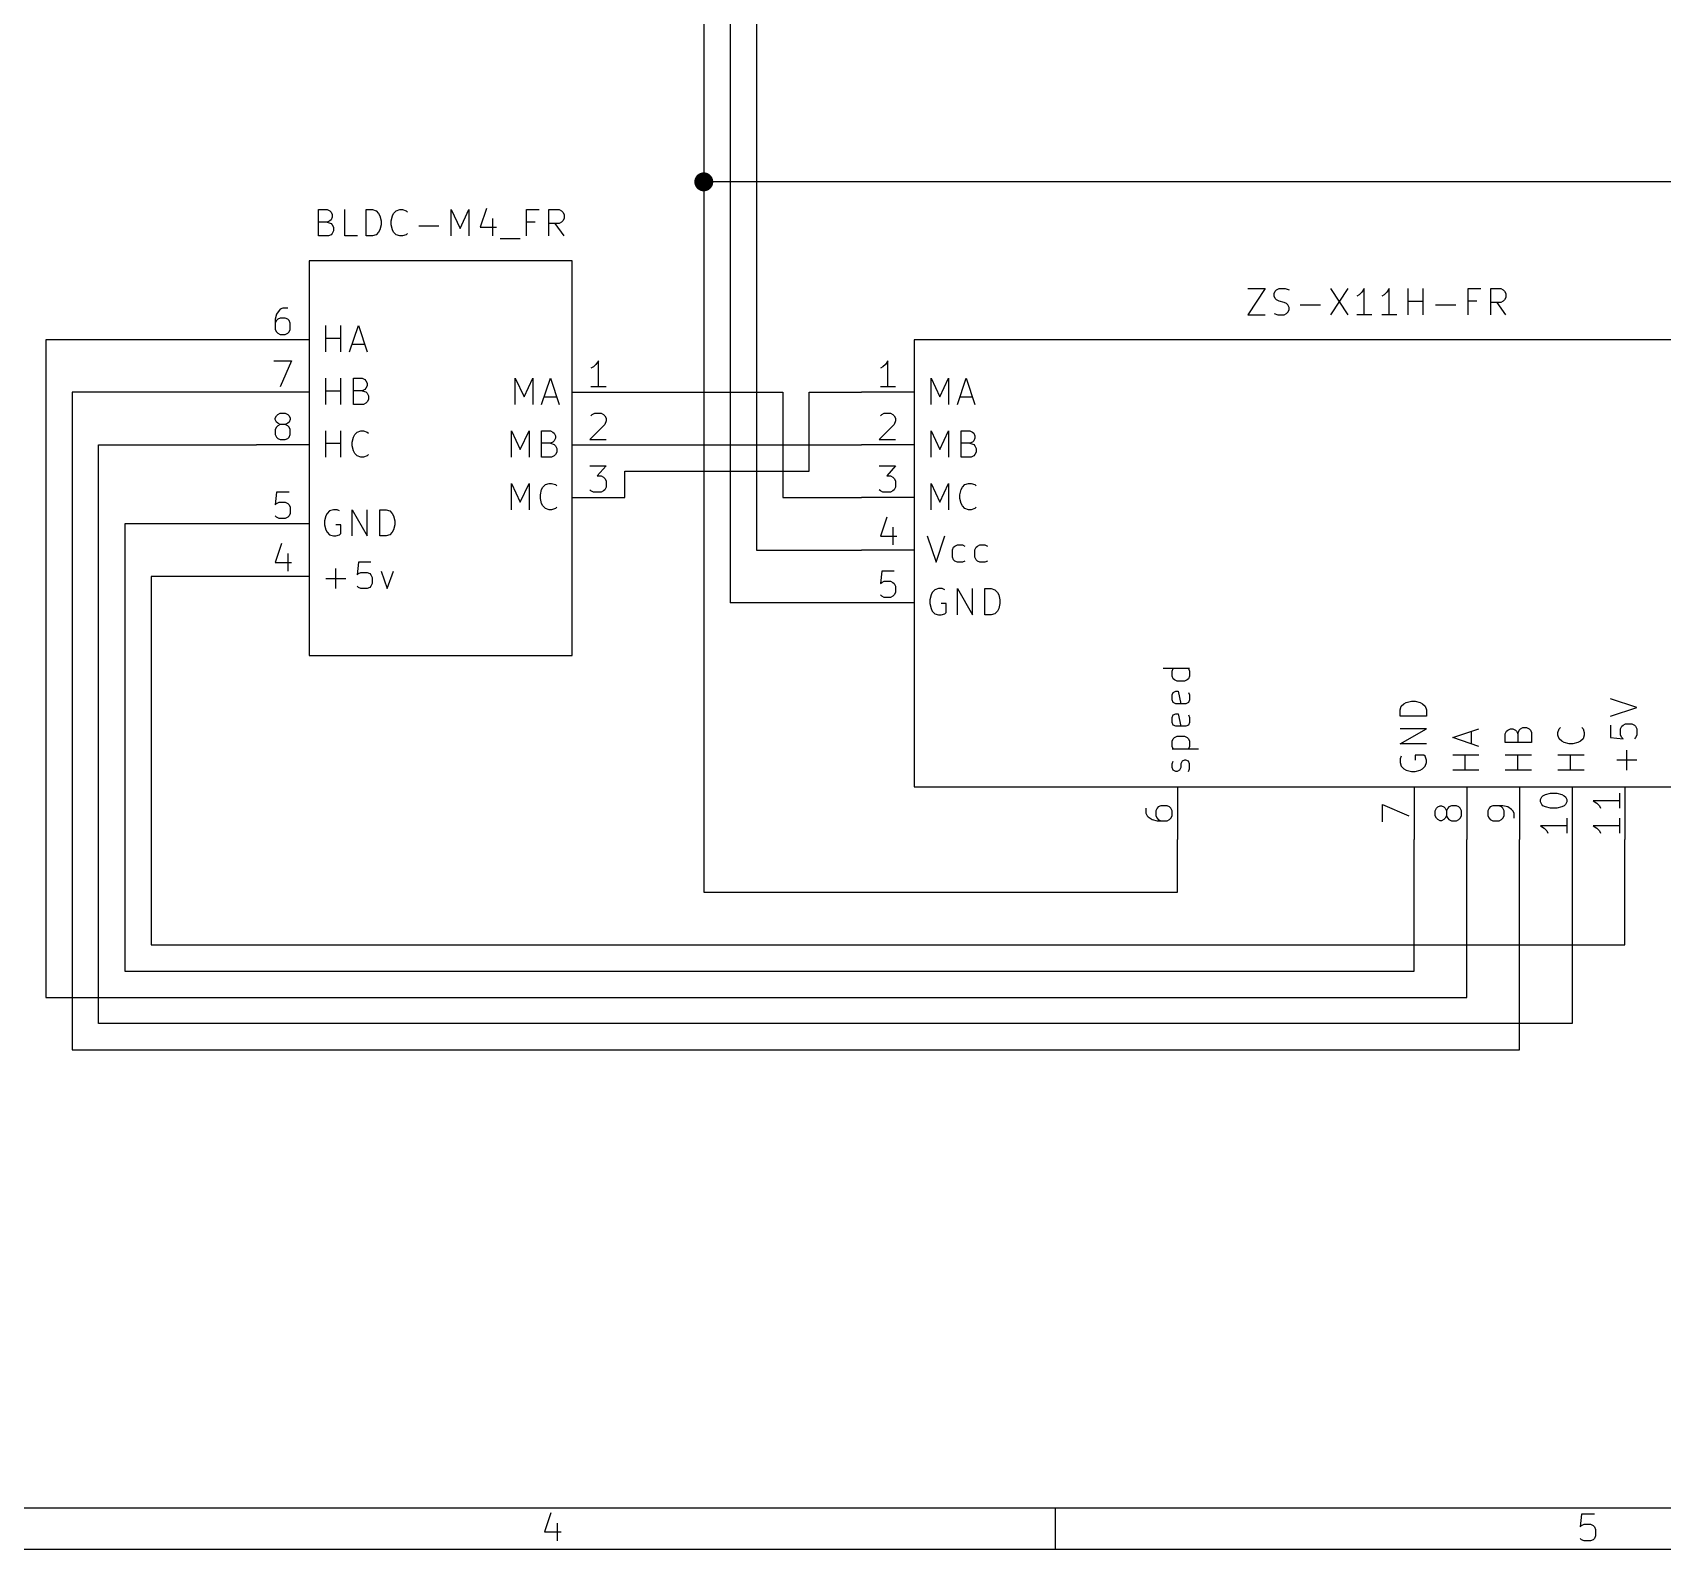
# Model space of a CAD drawing. Extents: x 0.4 to 16.1, y -11.3 to -0.4.
# Drawn here: x 6.325 to 9.422, y -11.299 to -8.416 of the extents above; entities that cross this region are included whole.
import ezdxf

# ---------------------------------------------------------------- set-up
doc = ezdxf.new("R2010")
doc.units = 0
doc.header["$MEASUREMENT"] = 0
for name, color, linetype in [('BLACK', 7, 'CONTINUOUS'), ('CYAN2', 4, 'CONTINUOUS'), ('CYAN3', 131, 'CONTINUOUS'), ('GRAY2', 8, 'CONTINUOUS'), ('GRAY3', 9, 'CONTINUOUS'), ('LORANGE', 41, 'CONTINUOUS'), ('LYELLOW', 51, 'CONTINUOUS'), ('MAGENTA3', 221, 'CONTINUOUS'), ('ORANGE2', 42, 'CONTINUOUS'), ('ORANGE4', 40, 'CONTINUOUS'), ('RED2', 1, 'CONTINUOUS'), ('RED3', 11, 'CONTINUOUS'), ('WHITE', 7, 'CONTINUOUS')]:
    doc.layers.add(name, color=color, linetype=linetype)

msp = doc.modelspace()

# ---------------------------------------------------------------- linework, layer by layer
at = {"layer": 'BLACK', "linetype": 'CONTINUOUS'}
for p, q in [((7.65, -7.55), (7.65, -9.5)), ((6.75, -9.35), (6.5, -9.35)), ((6.5, -9.35), (6.5, -10.2)), ((7.9, -9.5), (7.65, -9.5)), ((8.95, -10.2), (8.95, -9.95)), ((6.5, -10.2), (8.95, -10.2))]:
    msp.add_line(p, q, dxfattribs=at)
at = {"layer": 'CYAN2', "linetype": 'CONTINUOUS'}
for p, q in [((6.8679, -8.8028), (6.8679, -8.7528)), ((6.8679, -8.7528), (6.8845, -8.7528)), ((6.8845, -8.7528), (6.8893, -8.7552)), ((6.8893, -8.7552), (6.8917, -8.7576)), ((6.8917, -8.7576), (6.894, -8.7623)), ((6.894, -8.7623), (6.894, -8.7671)), ((6.9179, -8.8028), (6.9179, -8.7528)), ((6.9583, -8.8028), (6.9583, -8.7528)), ((6.9583, -8.7528), (6.9702, -8.7528)), ((6.9702, -8.7528), (6.9774, -8.7552)), ((6.9774, -8.7552), (6.9821, -8.7599)), ((6.9821, -8.7599), (6.9845, -8.7647)), ((7.0083, -8.7647), (7.0107, -8.7599)), ((7.0107, -8.7599), (7.0155, -8.7552)), ((7.0155, -8.7552), (7.0226, -8.7528)), ((7.0226, -8.7528), (7.0274, -8.7528)), ((7.0274, -8.7528), (7.0345, -8.7552)), ((7.0345, -8.7552), (7.0369, -8.7576)), ((7.1202, -8.8028), (7.1202, -8.7528)), ((7.1202, -8.7528), (7.1369, -8.7885)), ((7.1369, -8.7885), (7.1536, -8.7528)), ((7.1536, -8.7528), (7.1536, -8.8028)), ((7.1869, -8.7504), (7.175, -8.7861)), ((7.2631, -8.8028), (7.2631, -8.7528)), ((7.2631, -8.7528), (7.2869, -8.7528)), ((7.3059, -8.8028), (7.3059, -8.7528)), ((7.3059, -8.7528), (7.325, -8.7528)), ((7.325, -8.7528), (7.3298, -8.7552)), ((7.3298, -8.7552), (7.3321, -8.7576)), ((7.3321, -8.7576), (7.3345, -8.7623)), ((7.3345, -8.7623), (7.3345, -8.7695)), ((6.8845, -8.7766), (6.8679, -8.7766)), ((6.8893, -8.7742), (6.8845, -8.7766)), ((6.8845, -8.7766), (6.8917, -8.779)), ((6.8917, -8.7719), (6.8893, -8.7742)), ((6.894, -8.7671), (6.8917, -8.7719)), ((6.8917, -8.779), (6.894, -8.7814)), ((6.894, -8.7814), (6.8964, -8.7861)), ((6.8964, -8.7933), (6.894, -8.798)), ((6.8964, -8.7861), (6.8964, -8.7933)), ((6.9845, -8.7909), (6.9821, -8.7957)), ((6.9845, -8.7647), (6.9869, -8.7742)), ((6.9869, -8.7814), (6.9845, -8.7909)), ((6.9869, -8.7742), (6.9869, -8.7814)), ((7.006, -8.7742), (7.0083, -8.7647)), ((7.006, -8.7814), (7.006, -8.7742)), ((7.0083, -8.7909), (7.006, -8.7814)), ((7.0107, -8.7957), (7.0083, -8.7909)), ((7.0583, -8.7838), (7.0964, -8.7838)), ((7.175, -8.7861), (7.2059, -8.7861)), ((7.1988, -8.7695), (7.1988, -8.8028)), ((7.2798, -8.7766), (7.2631, -8.7766)), ((7.325, -8.779), (7.3059, -8.779)), ((7.3345, -8.8028), (7.3179, -8.779)), ((7.3298, -8.7766), (7.325, -8.779)), ((7.3321, -8.7742), (7.3298, -8.7766)), ((7.3345, -8.7695), (7.3321, -8.7742)), ((6.8869, -8.8028), (6.8679, -8.8028)), ((6.8917, -8.8004), (6.8869, -8.8028)), ((6.894, -8.798), (6.8917, -8.8004)), ((6.9417, -8.8028), (6.9179, -8.8028)), ((6.9702, -8.8028), (6.9583, -8.8028)), ((6.9774, -8.8004), (6.9702, -8.8028)), ((6.9821, -8.7957), (6.9774, -8.8004)), ((7.0155, -8.8004), (7.0107, -8.7957)), ((7.0226, -8.8028), (7.0155, -8.8004)), ((7.0274, -8.8028), (7.0226, -8.8028)), ((7.0345, -8.8004), (7.0274, -8.8028)), ((7.0369, -8.798), (7.0345, -8.8004)), ((7.2131, -8.8076), (7.2512, -8.8076)), ((8.6336, -8.9028), (8.6669, -8.9028)), ((8.6669, -8.9028), (8.6336, -8.9528)), ((8.6836, -8.9123), (8.6859, -8.9076)), ((8.6836, -8.9171), (8.6836, -8.9123)), ((8.6859, -8.9219), (8.6836, -8.9171)), ((8.6859, -8.9076), (8.6883, -8.9052)), ((8.6883, -8.9052), (8.6931, -8.9028)), ((8.6931, -8.9028), (8.705, -8.9028)), ((8.705, -8.9028), (8.7121, -8.9052)), ((8.7907, -8.9028), (8.824, -8.9528)), ((8.824, -8.9028), (8.7907, -8.9528)), ((8.8455, -8.9147), (8.8407, -8.9171)), ((8.8502, -8.9099), (8.8455, -8.9147)), ((8.855, -8.9028), (8.8502, -8.9099)), ((8.855, -8.9528), (8.855, -8.9028)), ((8.8931, -8.9147), (8.8883, -8.9171)), ((8.8979, -8.9099), (8.8931, -8.9147)), ((8.9026, -8.9028), (8.8979, -8.9099)), ((8.9026, -8.9528), (8.9026, -8.9028)), ((8.9383, -8.9528), (8.9383, -8.9028)), ((8.9669, -8.9528), (8.9669, -8.9028)), ((9.0526, -8.9528), (9.0526, -8.9028)), ((9.0526, -8.9028), (9.0764, -8.9028)), ((9.0955, -8.9528), (9.0955, -8.9028)), ((9.0955, -8.9028), (9.1145, -8.9028)), ((9.1145, -8.9028), (9.1193, -8.9052)), ((9.1193, -8.9052), (9.1217, -8.9076)), ((9.1217, -8.9076), (9.124, -8.9123)), ((9.124, -8.9123), (9.124, -8.9195)), ((8.6836, -8.9504), (8.6907, -8.9528)), ((8.6883, -8.9242), (8.6859, -8.9219)), ((8.6931, -8.9266), (8.6883, -8.9242)), ((8.7026, -8.929), (8.6931, -8.9266)), ((8.7074, -8.9314), (8.7026, -8.929)), ((8.7026, -8.9528), (8.7074, -8.9504)), ((8.7098, -8.9338), (8.7074, -8.9314)), ((8.7074, -8.9504), (8.7098, -8.948)), ((8.7121, -8.9385), (8.7098, -8.9338)), ((8.7098, -8.948), (8.7121, -8.9433)), ((8.7121, -8.9433), (8.7121, -8.9385)), ((8.7336, -8.9338), (8.7717, -8.9338)), ((8.9383, -8.9266), (8.9669, -8.9266)), ((8.9907, -8.9338), (9.0288, -8.9338)), ((9.0693, -8.9266), (9.0526, -8.9266)), ((9.1145, -8.929), (9.0955, -8.929)), ((9.124, -8.9528), (9.1074, -8.929)), ((9.1193, -8.9266), (9.1145, -8.929)), ((9.1217, -8.9242), (9.1193, -8.9266)), ((9.124, -8.9195), (9.1217, -8.9242)), ((6.8819, -9.0231), (6.8819, -8.9731)), ((6.9105, -9.0231), (6.9105, -8.9731)), ((6.9271, -9.0231), (6.9438, -8.9731)), ((6.9438, -8.9731), (6.9605, -9.0231)), ((8.6336, -8.9528), (8.6669, -8.9528)), ((8.6907, -8.9528), (8.7026, -8.9528)), ((8.8693, -8.9528), (8.8407, -8.9528)), ((8.9169, -8.9528), (8.8883, -8.9528)), ((6.8819, -8.9969), (6.9105, -8.9969)), ((6.9319, -9.0088), (6.9557, -9.0088)), ((6.8819, -9.1231), (6.8819, -9.0731)), ((6.9105, -9.1231), (6.9105, -9.0731)), ((6.9343, -9.1231), (6.9343, -9.0731)), ((6.9343, -9.0731), (6.951, -9.0731)), ((6.951, -9.0731), (6.9557, -9.0755)), ((7.2419, -9.1231), (7.2419, -9.0731)), ((7.2419, -9.0731), (7.2586, -9.1088)), ((7.2586, -9.1088), (7.2752, -9.0731)), ((7.2752, -9.0731), (7.2752, -9.1231)), ((7.2919, -9.1231), (7.3086, -9.0731)), ((7.3086, -9.0731), (7.3252, -9.1231)), ((8.0319, -9.1231), (8.0319, -9.0731)), ((8.0319, -9.0731), (8.0486, -9.1088)), ((8.0486, -9.1088), (8.0652, -9.0731)), ((8.0652, -9.0731), (8.0652, -9.1231)), ((8.0819, -9.1231), (8.0986, -9.0731)), ((8.0986, -9.0731), (8.1152, -9.1231)), ((6.8819, -9.0969), (6.9105, -9.0969)), ((6.951, -9.0969), (6.9343, -9.0969)), ((6.9557, -9.0946), (6.951, -9.0969)), ((6.951, -9.0969), (6.9581, -9.0993)), ((6.9557, -9.0755), (6.9581, -9.0779)), ((6.9581, -9.0922), (6.9557, -9.0946)), ((6.9581, -9.0779), (6.9605, -9.0827)), ((6.9605, -9.0874), (6.9581, -9.0922)), ((6.9581, -9.0993), (6.9605, -9.1017)), ((6.9605, -9.0827), (6.9605, -9.0874)), ((6.9605, -9.1017), (6.9629, -9.1065)), ((6.9533, -9.1231), (6.9343, -9.1231)), ((6.9581, -9.1208), (6.9533, -9.1231)), ((6.9605, -9.1184), (6.9581, -9.1208)), ((6.9629, -9.1136), (6.9605, -9.1184)), ((6.9629, -9.1065), (6.9629, -9.1136)), ((7.2967, -9.1088), (7.3205, -9.1088)), ((8.0867, -9.1088), (8.1105, -9.1088)), ((6.8819, -9.2231), (6.8819, -9.1731)), ((6.8819, -9.1969), (6.9105, -9.1969)), ((6.9105, -9.2231), (6.9105, -9.1731)), ((6.9319, -9.1946), (6.9343, -9.185)), ((6.9319, -9.2017), (6.9319, -9.1946)), ((6.9343, -9.185), (6.9367, -9.1803)), ((6.9367, -9.1803), (6.9414, -9.1755)), ((6.9414, -9.1755), (6.9486, -9.1731)), ((6.9486, -9.1731), (6.9533, -9.1731)), ((6.9533, -9.1731), (6.9605, -9.1755)), ((6.9605, -9.1755), (6.9629, -9.1779)), ((7.2348, -9.2231), (7.2348, -9.1731)), ((7.2348, -9.1731), (7.2514, -9.2088)), ((7.2514, -9.2088), (7.2681, -9.1731)), ((7.2681, -9.1731), (7.2681, -9.2231)), ((7.2919, -9.2231), (7.2919, -9.1731)), ((7.2919, -9.1731), (7.3086, -9.1731)), ((7.3086, -9.1969), (7.2919, -9.1969)), ((7.3086, -9.1731), (7.3133, -9.1755)), ((7.3133, -9.1946), (7.3086, -9.1969)), ((7.3086, -9.1969), (7.3157, -9.1993)), ((7.3133, -9.1755), (7.3157, -9.1779)), ((7.3157, -9.1922), (7.3133, -9.1946)), ((7.3157, -9.1779), (7.3181, -9.1827)), ((7.3181, -9.1874), (7.3157, -9.1922)), ((7.3181, -9.1827), (7.3181, -9.1874)), ((8.0319, -9.2231), (8.0319, -9.1731)), ((8.0319, -9.1731), (8.0486, -9.2088)), ((8.0486, -9.2088), (8.0652, -9.1731)), ((8.0652, -9.1731), (8.0652, -9.2231)), ((8.089, -9.2231), (8.089, -9.1731)), ((8.089, -9.1731), (8.1057, -9.1731)), ((8.1057, -9.1969), (8.089, -9.1969)), ((8.1057, -9.1731), (8.1105, -9.1755)), ((8.1105, -9.1946), (8.1057, -9.1969)), ((8.1057, -9.1969), (8.1129, -9.1993)), ((8.1105, -9.1755), (8.1129, -9.1779)), ((8.1129, -9.1922), (8.1105, -9.1946)), ((8.1129, -9.1779), (8.1152, -9.1827)), ((8.1152, -9.1874), (8.1129, -9.1922)), ((8.1152, -9.1827), (8.1152, -9.1874)), ((6.9343, -9.2112), (6.9319, -9.2017)), ((6.9367, -9.216), (6.9343, -9.2112)), ((6.9414, -9.2208), (6.9367, -9.216)), ((6.9486, -9.2231), (6.9414, -9.2208)), ((6.9533, -9.2231), (6.9486, -9.2231)), ((6.9605, -9.2208), (6.9533, -9.2231)), ((6.9629, -9.2184), (6.9605, -9.2208)), ((7.3109, -9.2231), (7.2919, -9.2231)), ((7.3157, -9.2208), (7.3109, -9.2231)), ((7.3157, -9.1993), (7.3181, -9.2017)), ((7.3181, -9.2184), (7.3157, -9.2208)), ((7.3181, -9.2017), (7.3205, -9.2065)), ((7.3205, -9.2136), (7.3181, -9.2184)), ((7.3205, -9.2065), (7.3205, -9.2136)), ((8.1081, -9.2231), (8.089, -9.2231)), ((8.1129, -9.2208), (8.1081, -9.2231)), ((8.1129, -9.1993), (8.1152, -9.2017)), ((8.1152, -9.2184), (8.1129, -9.2208)), ((8.1152, -9.2017), (8.1176, -9.2065)), ((8.1176, -9.2136), (8.1152, -9.2184)), ((8.1176, -9.2065), (8.1176, -9.2136)), ((7.2348, -9.3231), (7.2348, -9.2731)), ((7.2348, -9.2731), (7.2514, -9.3088)), ((7.2514, -9.3088), (7.2681, -9.2731)), ((7.2681, -9.2731), (7.2681, -9.3231)), ((7.2895, -9.2946), (7.2919, -9.285)), ((7.2919, -9.285), (7.2943, -9.2803)), ((7.2943, -9.2803), (7.299, -9.2755)), ((7.299, -9.2755), (7.3062, -9.2731)), ((7.3062, -9.2731), (7.3109, -9.2731)), ((7.3109, -9.2731), (7.3181, -9.2755)), ((7.3181, -9.2755), (7.3205, -9.2779)), ((8.0319, -9.3231), (8.0319, -9.2731)), ((8.0319, -9.2731), (8.0486, -9.3088)), ((8.0486, -9.3088), (8.0652, -9.2731)), ((8.0652, -9.2731), (8.0652, -9.3231)), ((8.0867, -9.2946), (8.089, -9.285)), ((8.089, -9.285), (8.0914, -9.2803)), ((8.0914, -9.2803), (8.0962, -9.2755)), ((8.0962, -9.2755), (8.1033, -9.2731)), ((8.1033, -9.2731), (8.1081, -9.2731)), ((8.1081, -9.2731), (8.1152, -9.2755)), ((8.1152, -9.2755), (8.1176, -9.2779)), ((7.2895, -9.3017), (7.2895, -9.2946)), ((7.2919, -9.3112), (7.2895, -9.3017)), ((7.2943, -9.316), (7.2919, -9.3112)), ((7.299, -9.3208), (7.2943, -9.316)), ((7.3062, -9.3231), (7.299, -9.3208)), ((7.3181, -9.3208), (7.3109, -9.3231)), ((7.3205, -9.3184), (7.3181, -9.3208)), ((8.0867, -9.3017), (8.0867, -9.2946)), ((8.089, -9.3112), (8.0867, -9.3017)), ((8.0914, -9.316), (8.089, -9.3112)), ((8.0962, -9.3208), (8.0914, -9.316)), ((8.1033, -9.3231), (8.0962, -9.3208)), ((8.1152, -9.3208), (8.1081, -9.3231)), ((8.1176, -9.3184), (8.1152, -9.3208)), ((6.8819, -9.335), (6.8795, -9.3446)), ((6.8795, -9.3446), (6.8795, -9.3517)), ((6.8795, -9.3517), (6.8819, -9.3612)), ((6.8843, -9.3303), (6.8819, -9.335)), ((6.889, -9.3255), (6.8843, -9.3303)), ((6.8962, -9.3231), (6.889, -9.3255)), ((6.9033, -9.3231), (6.8962, -9.3231)), ((6.9105, -9.3517), (6.9009, -9.3517)), ((6.9081, -9.3255), (6.9033, -9.3231)), ((6.9105, -9.3684), (6.9105, -9.3517)), ((6.9319, -9.3731), (6.9319, -9.3231)), ((6.9319, -9.3231), (6.9605, -9.3731)), ((6.9605, -9.3731), (6.9605, -9.3231)), ((6.9843, -9.3731), (6.9843, -9.3231)), ((6.9843, -9.3231), (6.9962, -9.3231)), ((6.9962, -9.3231), (7.0033, -9.3255)), ((7.0033, -9.3255), (7.0081, -9.3303)), ((7.0081, -9.3303), (7.0105, -9.335)), ((7.0105, -9.335), (7.0129, -9.3446)), ((7.0129, -9.3517), (7.0105, -9.3612)), ((7.0129, -9.3446), (7.0129, -9.3517)), ((7.3109, -9.3231), (7.3062, -9.3231)), ((8.1081, -9.3231), (8.1033, -9.3231)), ((6.8819, -9.3612), (6.8843, -9.366)), ((6.8843, -9.366), (6.889, -9.3708)), ((6.889, -9.3708), (6.8962, -9.3731)), ((6.8962, -9.3731), (6.9009, -9.3731)), ((6.9009, -9.3731), (6.9081, -9.3708)), ((6.9081, -9.3708), (6.9105, -9.3684)), ((6.9962, -9.3731), (6.9843, -9.3731)), ((7.0033, -9.3708), (6.9962, -9.3731)), ((7.0081, -9.366), (7.0033, -9.3708)), ((7.0105, -9.3612), (7.0081, -9.366)), ((8.0248, -9.3731), (8.0414, -9.4231)), ((8.0414, -9.4231), (8.0581, -9.3731)), ((8.0724, -9.3993), (8.0748, -9.3946)), ((8.0724, -9.4136), (8.0724, -9.3993)), ((8.0748, -9.4184), (8.0724, -9.4136)), ((8.0748, -9.3946), (8.0771, -9.3922)), ((8.0771, -9.3922), (8.0819, -9.3898)), ((8.0819, -9.3898), (8.0914, -9.3898)), ((8.0914, -9.3898), (8.0962, -9.3922)), ((8.1152, -9.3993), (8.1176, -9.3946)), ((8.1152, -9.4136), (8.1152, -9.3993)), ((8.1176, -9.4184), (8.1152, -9.4136)), ((8.1176, -9.3946), (8.12, -9.3922)), ((8.12, -9.3922), (8.1248, -9.3898)), ((8.1248, -9.3898), (8.1343, -9.3898)), ((8.1343, -9.3898), (8.139, -9.3922)), ((6.9009, -9.4731), (6.9009, -9.435)), ((6.9438, -9.4231), (6.9414, -9.4469)), ((6.9414, -9.4469), (6.9438, -9.4446)), ((6.9676, -9.4231), (6.9438, -9.4231)), ((6.9438, -9.4446), (6.9486, -9.4422)), ((6.9486, -9.4422), (6.9605, -9.4422)), ((6.9605, -9.4422), (6.9652, -9.4446)), ((6.9652, -9.4446), (6.9676, -9.4469)), ((6.9867, -9.4398), (6.9986, -9.4731)), ((6.9986, -9.4731), (7.0105, -9.4398)), ((8.0771, -9.4208), (8.0748, -9.4184)), ((8.0819, -9.4231), (8.0771, -9.4208)), ((8.0914, -9.4231), (8.0819, -9.4231)), ((8.0962, -9.4208), (8.0914, -9.4231)), ((8.12, -9.4208), (8.1176, -9.4184)), ((8.1248, -9.4231), (8.12, -9.4208)), ((8.1343, -9.4231), (8.1248, -9.4231)), ((8.139, -9.4208), (8.1343, -9.4231)), ((6.8819, -9.4541), (6.92, -9.4541)), ((6.9438, -9.4708), (6.9414, -9.4684)), ((6.9486, -9.4731), (6.9438, -9.4708)), ((6.9605, -9.4731), (6.9486, -9.4731)), ((6.9652, -9.4708), (6.9605, -9.4731)), ((6.9676, -9.4684), (6.9652, -9.4708)), ((6.9676, -9.4469), (6.97, -9.4517)), ((6.97, -9.4636), (6.9676, -9.4684)), ((6.97, -9.4517), (6.97, -9.4636)), ((8.039, -9.4755), (8.0343, -9.4803)), ((8.0462, -9.4731), (8.039, -9.4755)), ((8.0533, -9.4731), (8.0462, -9.4731)), ((8.0581, -9.4755), (8.0533, -9.4731)), ((8.0819, -9.5231), (8.0819, -9.4731)), ((8.0819, -9.4731), (8.1105, -9.5231)), ((8.1105, -9.5231), (8.1105, -9.4731)), ((8.1343, -9.5231), (8.1343, -9.4731)), ((8.1343, -9.4731), (8.1462, -9.4731)), ((8.1462, -9.4731), (8.1533, -9.4755)), ((8.1533, -9.4755), (8.1581, -9.4803)), ((8.0319, -9.485), (8.0295, -9.4946)), ((8.0295, -9.4946), (8.0295, -9.5017)), ((8.0295, -9.5017), (8.0319, -9.5112)), ((8.0343, -9.4803), (8.0319, -9.485)), ((8.0605, -9.5017), (8.0509, -9.5017)), ((8.0605, -9.5184), (8.0605, -9.5017)), ((8.1581, -9.4803), (8.1605, -9.485)), ((8.1605, -9.485), (8.1629, -9.4946)), ((8.1629, -9.5017), (8.1605, -9.5112)), ((8.1629, -9.4946), (8.1629, -9.5017)), ((8.0319, -9.5112), (8.0343, -9.516)), ((8.0343, -9.516), (8.039, -9.5208)), ((8.039, -9.5208), (8.0462, -9.5231)), ((8.0462, -9.5231), (8.0509, -9.5231)), ((8.0509, -9.5231), (8.0581, -9.5208)), ((8.0581, -9.5208), (8.0605, -9.5184)), ((8.1462, -9.5231), (8.1343, -9.5231)), ((8.1533, -9.5208), (8.1462, -9.5231)), ((8.1581, -9.516), (8.1533, -9.5208)), ((8.1605, -9.5112), (8.1581, -9.516)), ((8.5231, -9.6252), (8.4731, -9.6252)), ((8.4898, -9.63), (8.4922, -9.6252)), ((8.4898, -9.6395), (8.4898, -9.63)), ((8.5208, -9.6252), (8.5231, -9.63)), ((8.5231, -9.63), (8.5231, -9.6395)), ((8.4922, -9.6443), (8.4898, -9.6395)), ((8.4946, -9.6467), (8.4922, -9.6443)), ((8.4993, -9.649), (8.4946, -9.6467)), ((8.5136, -9.649), (8.4993, -9.649)), ((8.5184, -9.6467), (8.5136, -9.649)), ((8.5208, -9.6443), (8.5184, -9.6467)), ((8.5231, -9.6395), (8.5208, -9.6443)), ((8.4898, -9.6752), (8.4922, -9.6705)), ((8.4898, -9.6848), (8.4898, -9.6752)), ((8.4922, -9.6895), (8.4898, -9.6848)), ((8.4922, -9.6705), (8.4969, -9.6681)), ((8.4969, -9.6919), (8.4922, -9.6895)), ((8.4969, -9.6681), (8.5017, -9.6681)), ((8.516, -9.6919), (8.4969, -9.6919)), ((8.5017, -9.6681), (8.5065, -9.6919)), ((8.5208, -9.6895), (8.516, -9.6919)), ((8.5208, -9.6705), (8.5231, -9.6752)), ((8.5231, -9.6848), (8.5208, -9.6895)), ((8.5231, -9.6752), (8.5231, -9.6848)), ((8.9255, -9.6967), (8.9303, -9.6919)), ((8.9303, -9.6919), (8.935, -9.6895)), ((8.935, -9.6895), (8.9446, -9.6871)), ((8.9446, -9.6871), (8.9517, -9.6871)), ((8.9517, -9.6871), (8.9612, -9.6895)), ((8.9612, -9.6895), (8.966, -9.6919)), ((8.966, -9.6919), (8.9708, -9.6967)), ((9.3731, -9.699), (9.3231, -9.6824)), ((8.4898, -9.7181), (8.4922, -9.7133)), ((8.4898, -9.7276), (8.4898, -9.7181)), ((8.4922, -9.7133), (8.4969, -9.711)), ((8.4969, -9.711), (8.5017, -9.711)), ((8.5017, -9.711), (8.5065, -9.7348)), ((8.5208, -9.7133), (8.5231, -9.7181)), ((8.5231, -9.7181), (8.5231, -9.7276)), ((8.9231, -9.7038), (8.9255, -9.6967)), ((8.9231, -9.7157), (8.9231, -9.7038)), ((8.9731, -9.7157), (8.9231, -9.7157)), ((8.9708, -9.6967), (8.9731, -9.7038)), ((8.9731, -9.7038), (8.9731, -9.7157)), ((9.3231, -9.7157), (9.3731, -9.699)), ((8.4922, -9.7324), (8.4898, -9.7276)), ((8.4969, -9.7348), (8.4922, -9.7324)), ((8.4946, -9.7562), (8.4993, -9.7538)), ((8.516, -9.7348), (8.4969, -9.7348)), ((8.4993, -9.7538), (8.5136, -9.7538)), ((8.5136, -9.7538), (8.5184, -9.7562)), ((8.5208, -9.7324), (8.516, -9.7348)), ((8.5231, -9.7276), (8.5208, -9.7324)), ((8.9231, -9.7681), (8.9731, -9.7395)), ((8.9731, -9.7395), (8.9231, -9.7395)), ((9.0231, -9.7562), (9.0731, -9.7395)), ((9.0588, -9.7681), (9.0588, -9.7443)), ((9.1231, -9.749), (9.1255, -9.7443)), ((9.1231, -9.7657), (9.1231, -9.749)), ((9.1255, -9.7443), (9.1279, -9.7419)), ((9.1279, -9.7419), (9.1327, -9.7395)), ((9.1327, -9.7395), (9.1374, -9.7395)), ((9.1374, -9.7395), (9.1422, -9.7419)), ((9.1422, -9.7419), (9.1446, -9.7443)), ((9.1446, -9.7443), (9.1469, -9.749)), ((9.1469, -9.749), (9.1493, -9.7419)), ((9.1469, -9.749), (9.1469, -9.7657)), ((9.1493, -9.7419), (9.1517, -9.7395)), ((9.1517, -9.7395), (9.1565, -9.7371)), ((9.1565, -9.7371), (9.1636, -9.7371)), ((9.1636, -9.7371), (9.1684, -9.7395)), ((9.1684, -9.7395), (9.1708, -9.7419)), ((9.1708, -9.7419), (9.1731, -9.7467)), ((9.1731, -9.7467), (9.1731, -9.7657)), ((9.2231, -9.7467), (9.2255, -9.7395)), ((9.2231, -9.7514), (9.2231, -9.7467)), ((9.2255, -9.7586), (9.2231, -9.7514)), ((9.2255, -9.7395), (9.2279, -9.7371)), ((9.2684, -9.7371), (9.2708, -9.7395)), ((9.2708, -9.7395), (9.2731, -9.7467)), ((9.2731, -9.7514), (9.2708, -9.7586)), ((9.2731, -9.7467), (9.2731, -9.7514)), ((9.3231, -9.7324), (9.3231, -9.7562)), ((9.3422, -9.7395), (9.3446, -9.7348)), ((9.3422, -9.7514), (9.3422, -9.7395)), ((9.3446, -9.7562), (9.3422, -9.7514)), ((9.3446, -9.7348), (9.3469, -9.7324)), ((9.3469, -9.7324), (9.3517, -9.73)), ((9.3517, -9.73), (9.3636, -9.73)), ((9.3636, -9.73), (9.3684, -9.7324)), ((9.3684, -9.7324), (9.3708, -9.7348)), ((9.3708, -9.7348), (9.3731, -9.7395)), ((9.3731, -9.7514), (9.3708, -9.7562)), ((9.3731, -9.7395), (9.3731, -9.7514)), ((8.4898, -9.7633), (8.4922, -9.7586)), ((8.4898, -9.7729), (8.4898, -9.7633)), ((8.4922, -9.7776), (8.4898, -9.7729)), ((8.4898, -9.7776), (8.5398, -9.7776)), ((8.4922, -9.7586), (8.4946, -9.7562)), ((8.5184, -9.7562), (8.5208, -9.7586)), ((8.5208, -9.7586), (8.5231, -9.7633)), ((8.5231, -9.7729), (8.5208, -9.7776)), ((8.5231, -9.7633), (8.5231, -9.7729)), ((8.9731, -9.7681), (8.9231, -9.7681)), ((9.0731, -9.7729), (9.0231, -9.7562)), ((9.1731, -9.7657), (9.1231, -9.7657)), ((9.2303, -9.7633), (9.2255, -9.7586)), ((9.235, -9.7657), (9.2303, -9.7633)), ((9.2446, -9.7681), (9.235, -9.7657)), ((9.2517, -9.7681), (9.2446, -9.7681)), ((9.2612, -9.7657), (9.2517, -9.7681)), ((9.266, -9.7633), (9.2612, -9.7657)), ((9.2708, -9.7586), (9.266, -9.7633)), ((9.3231, -9.7562), (9.3469, -9.7586)), ((9.3469, -9.7586), (9.3446, -9.7562)), ((9.3541, -9.8181), (9.3541, -9.78)), ((9.3708, -9.7562), (9.3684, -9.7586)), ((8.4898, -9.8062), (8.4922, -9.8014)), ((8.4898, -9.8133), (8.4898, -9.8062)), ((8.4922, -9.8181), (8.4898, -9.8133)), ((8.5065, -9.8133), (8.5041, -9.8181)), ((8.5088, -9.8014), (8.5065, -9.8062)), ((8.5065, -9.8062), (8.5065, -9.8133)), ((8.5136, -9.799), (8.5088, -9.8014)), ((8.516, -9.799), (8.5136, -9.799)), ((8.5208, -9.8014), (8.516, -9.799)), ((8.5231, -9.8062), (8.5208, -9.8014)), ((8.5208, -9.8205), (8.5231, -9.8157)), ((8.5231, -9.8157), (8.5231, -9.8062)), ((8.9255, -9.7919), (8.9231, -9.7967)), ((8.9231, -9.7967), (8.9231, -9.8038)), ((8.9231, -9.8038), (8.9255, -9.8109)), ((8.9255, -9.8109), (8.9303, -9.8157)), ((8.9303, -9.8157), (8.935, -9.8181)), ((8.9684, -9.7895), (8.9517, -9.7895)), ((8.9517, -9.7895), (8.9517, -9.799)), ((8.9612, -9.8181), (8.966, -9.8157)), ((8.966, -9.8157), (8.9708, -9.8109)), ((8.9708, -9.7919), (8.9684, -9.7895)), ((8.9731, -9.799), (8.9708, -9.7919)), ((8.9708, -9.8109), (8.9731, -9.8038)), ((8.9731, -9.8038), (8.9731, -9.799)), ((9.0731, -9.7895), (9.0231, -9.7895)), ((9.0469, -9.8181), (9.0469, -9.7895)), ((9.1731, -9.7895), (9.1231, -9.7895)), ((9.1469, -9.8181), (9.1469, -9.7895)), ((9.2731, -9.7895), (9.2231, -9.7895)), ((9.2469, -9.8181), (9.2469, -9.7895)), ((9.3731, -9.799), (9.335, -9.799)), ((8.4969, -9.8205), (8.4922, -9.8181)), ((8.4993, -9.8205), (8.4969, -9.8205)), ((8.5041, -9.8181), (8.4993, -9.8205)), ((8.935, -9.8181), (8.9446, -9.8205)), ((8.9446, -9.8205), (8.9517, -9.8205)), ((8.9517, -9.8205), (8.9612, -9.8181)), ((9.0731, -9.8181), (9.0231, -9.8181)), ((9.1731, -9.8181), (9.1231, -9.8181)), ((9.2731, -9.8181), (9.2231, -9.8181))]:
    msp.add_line(p, q, dxfattribs=at)
at = {"layer": 'CYAN3', "linetype": 'CONTINUOUS'}
for p, q in [((7.8, -9.25), (7.8, -9.1)), ((7.8, -9.1), (7.9, -9.1)), ((7.45, -9.3), (7.45, -9.25)), ((7.45, -9.25), (7.8, -9.25))]:
    msp.add_line(p, q, dxfattribs=at)
at = {"layer": 'GRAY2', "linetype": 'CONTINUOUS'}
for p, q in [((6.75, -9.1), (6.4, -9.1)), ((6.4, -9.1), (6.4, -10.35)), ((9.15, -10.35), (9.15, -9.95)), ((6.4, -10.35), (9.15, -10.35))]:
    msp.add_line(p, q, dxfattribs=at)
at = {"layer": 'GRAY3', "linetype": 'CONTINUOUS'}
for p, q in [((7.6, -8), (7.6, -8.7)), ((7.6, -8.7), (7.6, -10.05)), ((14.2, -8.7), (7.6, -8.7)), ((8.5, -10.05), (8.5, -9.95)), ((7.6, -10.05), (8.5, -10.05))]:
    msp.add_line(p, q, dxfattribs=at)
at = {"layer": 'GRAY3', "const_width": 0.018}
msp.add_lwpolyline([(7.591, -8.7, 1), (7.609, -8.7, 1)], format="xyb", close=True, dxfattribs=at)
at = {"layer": 'LORANGE', "linetype": 'CONTINUOUS'}
for p, q in [((6.35, -9), (6.35, -10.25)), ((6.75, -9), (6.35, -9)), ((7.45, -9.1), (7.75, -9.1)), ((7.75, -9.1), (7.75, -9.3)), ((7.75, -9.3), (7.9, -9.3)), ((9.05, -10.25), (9.05, -9.95)), ((6.35, -10.25), (9.05, -10.25))]:
    msp.add_line(p, q, dxfattribs=at)
at = {"layer": 'LYELLOW', "linetype": 'CONTINUOUS'}
for p, q in [((6.85, -8.85), (6.85, -9.6)), ((7.35, -8.85), (6.85, -8.85)), ((7.35, -9.6), (7.35, -8.85)), ((8, -9), (8, -9.85)), ((9.75, -9), (8, -9)), ((6.85, -9.6), (7.35, -9.6)), ((8, -9.85), (9.75, -9.85))]:
    msp.add_line(p, q, dxfattribs=at)
at = {"layer": 'MAGENTA3', "linetype": 'CONTINUOUS'}
for p, q in [((6.45, -10.3), (6.45, -9.2)), ((6.45, -9.2), (6.75, -9.2)), ((9.25, -9.95), (9.25, -10.3)), ((9.25, -10.3), (6.45, -10.3))]:
    msp.add_line(p, q, dxfattribs=at)
at = {"layer": 'ORANGE2', "linetype": 'CONTINUOUS'}
for p, q in [((7.7, -7.45), (7.7, -9.4)), ((7.7, -9.4), (7.9, -9.4))]:
    msp.add_line(p, q, dxfattribs=at)
at = {"layer": 'ORANGE4', "linetype": 'CONTINUOUS'}
for p, q in [((6.75, -9.45), (6.55, -9.45)), ((6.55, -9.45), (6.55, -10.15)), ((9.35, -10.15), (9.35, -9.95)), ((6.55, -10.15), (9.35, -10.15))]:
    msp.add_line(p, q, dxfattribs=at)
at = {"layer": 'RED2', "linetype": 'CONTINUOUS'}
for p, q in [((6.85, -8.85), (6.85, -9.6)), ((7.35, -8.85), (6.85, -8.85)), ((7.35, -9.6), (7.35, -8.85)), ((6.85, -9), (6.75, -9)), ((8, -9), (8, -9.85)), ((9.75, -9), (8, -9)), ((6.85, -9.1), (6.75, -9.1)), ((7.35, -9.1), (7.45, -9.1)), ((8, -9.1), (7.9, -9.1)), ((6.85, -9.2), (6.75, -9.2)), ((7.35, -9.2), (7.45, -9.2)), ((8, -9.2), (7.9, -9.2)), ((7.35, -9.3), (7.45, -9.3)), ((8, -9.3), (7.9, -9.3)), ((6.85, -9.35), (6.75, -9.35)), ((8, -9.4), (7.9, -9.4)), ((6.85, -9.45), (6.75, -9.45)), ((8, -9.5), (7.9, -9.5)), ((6.85, -9.6), (7.35, -9.6)), ((8, -9.85), (9.75, -9.85)), ((8.5, -9.85), (8.5, -9.95)), ((8.95, -9.85), (8.95, -9.95)), ((9.05, -9.85), (9.05, -9.95)), ((9.15, -9.85), (9.15, -9.95)), ((9.25, -9.85), (9.25, -9.95)), ((9.35, -9.85), (9.35, -9.95)), ((16.0626, -11.2206), (0.4724, -11.2206)), ((7.3093, -11.2297), (7.2971, -11.2662)), ((8.2677, -11.2206), (8.2677, -11.2993)), ((9.268, -11.2321), (9.2656, -11.2565)), ((9.2924, -11.2321), (9.268, -11.2321)), ((7.2971, -11.2662), (7.3288, -11.2662)), ((7.3215, -11.2492), (7.3215, -11.2833)), ((9.2656, -11.2565), (9.268, -11.2541)), ((9.268, -11.2541), (9.2729, -11.2516)), ((9.2729, -11.2516), (9.2851, -11.2516)), ((9.2851, -11.2516), (9.29, -11.2541)), ((9.29, -11.2541), (9.2924, -11.2565)), ((9.2924, -11.2565), (9.2948, -11.2614)), ((9.2948, -11.2614), (9.2948, -11.2736)), ((16.1413, -11.2993), (0.3937, -11.2993)), ((9.268, -11.2809), (9.2656, -11.2784)), ((9.2729, -11.2833), (9.268, -11.2809)), ((9.2851, -11.2833), (9.2729, -11.2833)), ((9.29, -11.2809), (9.2851, -11.2833)), ((9.2924, -11.2784), (9.29, -11.2809)), ((9.2948, -11.2736), (9.2924, -11.2784))]:
    msp.add_line(p, q, dxfattribs=at)
at = {"layer": 'RED3', "linetype": 'CONTINUOUS'}
for p, q in [((6.7929, -8.9446), (6.7881, -8.9518)), ((6.7952, -8.9423), (6.7929, -8.9446)), ((6.8, -8.9399), (6.7952, -8.9423)), ((6.8095, -8.9399), (6.8, -8.9399)), ((6.7881, -8.9518), (6.7857, -8.9613)), ((6.7857, -8.9613), (6.7857, -8.9804)), ((6.7881, -8.9637), (6.7857, -8.9684)), ((6.7857, -8.9804), (6.7881, -8.9851)), ((6.7905, -8.9613), (6.7881, -8.9637)), ((6.7952, -8.9589), (6.7905, -8.9613)), ((6.8048, -8.9589), (6.7952, -8.9589)), ((6.8095, -8.9613), (6.8048, -8.9589)), ((6.8119, -8.9637), (6.8095, -8.9613)), ((6.8143, -8.9684), (6.8119, -8.9637)), ((6.8119, -8.9851), (6.8143, -8.9804)), ((6.8143, -8.9804), (6.8143, -8.9684)), ((6.7881, -8.9851), (6.7905, -8.9875)), ((6.7905, -8.9875), (6.7952, -8.9899)), ((6.7952, -8.9899), (6.8048, -8.9899)), ((6.8048, -8.9899), (6.8095, -8.9875)), ((6.8095, -8.9875), (6.8119, -8.9851)), ((6.7833, -9.0399), (6.8167, -9.0399)), ((6.8167, -9.0399), (6.7952, -9.0899)), ((7.4, -9.0399), (7.3952, -9.047)), ((7.4, -9.0899), (7.4, -9.0399)), ((7.95, -9.0399), (7.9452, -9.047)), ((7.95, -9.0899), (7.95, -9.0399)), ((7.3905, -9.0518), (7.3857, -9.0542)), ((7.3952, -9.047), (7.3905, -9.0518)), ((7.9405, -9.0518), (7.9357, -9.0542)), ((7.9452, -9.047), (7.9405, -9.0518)), ((7.4143, -9.0899), (7.3857, -9.0899)), ((7.9643, -9.0899), (7.9357, -9.0899)), ((6.7857, -9.1494), (6.7881, -9.1446)), ((6.7857, -9.1518), (6.7857, -9.1494)), ((6.7881, -9.1565), (6.7857, -9.1518)), ((6.7881, -9.1661), (6.7857, -9.1708)), ((6.7881, -9.1446), (6.7905, -9.1423)), ((6.7905, -9.1589), (6.7881, -9.1565)), ((6.7905, -9.1637), (6.7881, -9.1661)), ((6.7905, -9.1423), (6.7952, -9.1399)), ((6.7952, -9.1613), (6.7905, -9.1589)), ((6.7952, -9.1613), (6.7905, -9.1637)), ((6.7952, -9.1399), (6.8048, -9.1399)), ((6.8048, -9.1613), (6.7952, -9.1613)), ((6.8048, -9.1399), (6.8095, -9.1423)), ((6.8095, -9.1589), (6.8048, -9.1613)), ((6.8095, -9.1637), (6.8048, -9.1613)), ((6.8095, -9.1423), (6.8119, -9.1446)), ((6.8119, -9.1565), (6.8095, -9.1589)), ((6.8119, -9.1661), (6.8095, -9.1637)), ((6.8119, -9.1446), (6.8143, -9.1494)), ((6.8143, -9.1518), (6.8119, -9.1565)), ((6.8143, -9.1708), (6.8119, -9.1661)), ((6.8143, -9.1494), (6.8143, -9.1518)), ((7.4119, -9.1613), (7.3833, -9.1899)), ((7.3857, -9.1446), (7.3881, -9.1423)), ((7.3881, -9.1423), (7.3929, -9.1399)), ((7.3929, -9.1399), (7.4048, -9.1399)), ((7.4048, -9.1399), (7.4095, -9.1423)), ((7.4095, -9.1423), (7.4119, -9.1446)), ((7.4119, -9.1446), (7.4143, -9.1494)), ((7.4143, -9.1542), (7.4119, -9.1613)), ((7.4143, -9.1494), (7.4143, -9.1542)), ((7.9619, -9.1613), (7.9333, -9.1899)), ((7.9357, -9.1446), (7.9381, -9.1423)), ((7.9381, -9.1423), (7.9429, -9.1399)), ((7.9429, -9.1399), (7.9548, -9.1399)), ((7.9548, -9.1399), (7.9595, -9.1423)), ((7.9595, -9.1423), (7.9619, -9.1446)), ((7.9619, -9.1446), (7.9643, -9.1494)), ((7.9643, -9.1542), (7.9619, -9.1613)), ((7.9643, -9.1494), (7.9643, -9.1542)), ((6.7857, -9.1708), (6.7857, -9.1804)), ((6.7857, -9.1804), (6.7881, -9.1851)), ((6.7881, -9.1851), (6.7905, -9.1875)), ((6.7905, -9.1875), (6.7952, -9.1899)), ((6.7952, -9.1899), (6.8048, -9.1899)), ((6.8048, -9.1899), (6.8095, -9.1875)), ((6.8095, -9.1875), (6.8119, -9.1851)), ((6.8119, -9.1851), (6.8143, -9.1804)), ((6.8143, -9.1804), (6.8143, -9.1708)), ((7.3833, -9.1899), (7.4143, -9.1899)), ((7.9333, -9.1899), (7.9643, -9.1899)), ((7.3833, -9.2399), (7.4143, -9.2399)), ((7.4143, -9.2399), (7.3976, -9.2589)), ((7.3976, -9.2589), (7.4048, -9.2589)), ((7.4048, -9.2589), (7.4095, -9.2613)), ((7.9333, -9.2399), (7.9643, -9.2399)), ((7.9643, -9.2399), (7.9476, -9.2589)), ((7.9476, -9.2589), (7.9548, -9.2589)), ((7.9548, -9.2589), (7.9595, -9.2613)), ((6.7881, -9.2899), (6.7857, -9.3137)), ((6.8119, -9.2899), (6.7881, -9.2899)), ((7.3857, -9.2875), (7.3833, -9.2851)), ((7.3905, -9.2899), (7.3857, -9.2875)), ((7.4048, -9.2899), (7.3905, -9.2899)), ((7.4095, -9.2875), (7.4048, -9.2899)), ((7.4095, -9.2613), (7.4119, -9.2637)), ((7.4119, -9.2851), (7.4095, -9.2875)), ((7.4119, -9.2637), (7.4143, -9.2684)), ((7.4143, -9.2804), (7.4119, -9.2851)), ((7.4143, -9.2684), (7.4143, -9.2804)), ((7.9357, -9.2875), (7.9333, -9.2851)), ((7.9405, -9.2899), (7.9357, -9.2875)), ((7.9548, -9.2899), (7.9405, -9.2899)), ((7.9595, -9.2875), (7.9548, -9.2899)), ((7.9595, -9.2613), (7.9619, -9.2637)), ((7.9619, -9.2851), (7.9595, -9.2875)), ((7.9619, -9.2637), (7.9643, -9.2684)), ((7.9643, -9.2804), (7.9619, -9.2851)), ((7.9643, -9.2684), (7.9643, -9.2804)), ((6.7857, -9.3137), (6.7881, -9.3113)), ((6.7881, -9.3113), (6.7929, -9.3089)), ((6.7929, -9.3089), (6.8048, -9.3089)), ((6.8048, -9.3089), (6.8095, -9.3113)), ((6.8095, -9.3113), (6.8119, -9.3137)), ((6.8119, -9.3137), (6.8143, -9.3184)), ((6.8143, -9.3184), (6.8143, -9.3304)), ((6.7881, -9.3375), (6.7857, -9.3351)), ((6.7929, -9.3399), (6.7881, -9.3375)), ((6.8048, -9.3399), (6.7929, -9.3399)), ((6.8095, -9.3375), (6.8048, -9.3399)), ((6.8119, -9.3351), (6.8095, -9.3375)), ((6.8143, -9.3304), (6.8119, -9.3351)), ((7.9476, -9.3375), (7.9357, -9.3732)), ((7.9357, -9.3732), (7.9667, -9.3732)), ((7.9595, -9.3565), (7.9595, -9.3899)), ((6.7976, -9.3875), (6.7857, -9.4232)), ((6.8095, -9.4065), (6.8095, -9.4399)), ((6.7857, -9.4232), (6.8167, -9.4232)), ((7.9381, -9.4399), (7.9357, -9.4637)), ((7.9619, -9.4399), (7.9381, -9.4399)), ((7.9357, -9.4637), (7.9381, -9.4613)), ((7.9381, -9.4613), (7.9429, -9.4589)), ((7.9429, -9.4589), (7.9548, -9.4589)), ((7.9548, -9.4589), (7.9595, -9.4613)), ((7.9595, -9.4613), (7.9619, -9.4637)), ((7.9619, -9.4637), (7.9643, -9.4684)), ((7.9643, -9.4684), (7.9643, -9.4804)), ((7.9381, -9.4875), (7.9357, -9.4851)), ((7.9429, -9.4899), (7.9381, -9.4875)), ((7.9548, -9.4899), (7.9429, -9.4899)), ((7.9595, -9.4875), (7.9548, -9.4899)), ((7.9619, -9.4851), (7.9595, -9.4875)), ((7.9643, -9.4804), (7.9619, -9.4851)), ((9.1899, -9.8738), (9.1923, -9.869)), ((9.1899, -9.8786), (9.1899, -9.8738)), ((9.1923, -9.8833), (9.1899, -9.8786)), ((9.1923, -9.869), (9.1946, -9.8667)), ((9.1946, -9.8667), (9.1994, -9.8643)), ((9.1994, -9.8643), (9.2089, -9.8619)), ((9.2089, -9.8619), (9.2208, -9.8619)), ((9.2208, -9.8619), (9.2304, -9.8643)), ((9.2304, -9.8643), (9.2351, -9.8667)), ((9.2351, -9.8667), (9.2375, -9.869)), ((9.2375, -9.869), (9.2399, -9.8738)), ((9.2399, -9.8786), (9.2375, -9.8833)), ((9.2399, -9.8738), (9.2399, -9.8786)), ((9.3399, -9.8762), (9.2899, -9.8762)), ((9.2899, -9.8762), (9.297, -9.8809)), ((9.3399, -9.8619), (9.3399, -9.8905)), ((8.4399, -9.8905), (8.4399, -9.9)), ((8.4399, -9.9), (8.4423, -9.9048)), ((8.4423, -9.9048), (8.4446, -9.9071)), ((8.4446, -9.9071), (8.4518, -9.9119)), ((8.4613, -9.8905), (8.4589, -9.8952)), ((8.4589, -9.8952), (8.4589, -9.9048)), ((8.4589, -9.9048), (8.4613, -9.9095)), ((8.4637, -9.8881), (8.4613, -9.8905)), ((8.4613, -9.9095), (8.4637, -9.9119)), ((8.4684, -9.8857), (8.4637, -9.8881)), ((8.4804, -9.8857), (8.4684, -9.8857)), ((8.4851, -9.8881), (8.4804, -9.8857)), ((8.4875, -9.8905), (8.4851, -9.8881)), ((8.4851, -9.9119), (8.4875, -9.9095)), ((8.4899, -9.8952), (8.4875, -9.8905)), ((8.4875, -9.9095), (8.4899, -9.9048)), ((8.4899, -9.9048), (8.4899, -9.8952)), ((8.8899, -9.9167), (8.8899, -9.8833)), ((8.8899, -9.8833), (8.9399, -9.9048)), ((8.9899, -9.8952), (8.9923, -9.8905)), ((8.9899, -9.9048), (8.9899, -9.8952)), ((8.9923, -9.9095), (8.9899, -9.9048)), ((8.9923, -9.8905), (8.9946, -9.8881)), ((8.9946, -9.9119), (8.9923, -9.9095)), ((8.9946, -9.8881), (8.9994, -9.8857)), ((8.9994, -9.8857), (9.0018, -9.8857)), ((9.0018, -9.8857), (9.0065, -9.8881)), ((9.0065, -9.8881), (9.0089, -9.8905)), ((9.0089, -9.9095), (9.0065, -9.9119)), ((9.0089, -9.8905), (9.0113, -9.8952)), ((9.0113, -9.9048), (9.0089, -9.9095)), ((9.0137, -9.8905), (9.0113, -9.8952)), ((9.0113, -9.8952), (9.0113, -9.9048)), ((9.0113, -9.9048), (9.0137, -9.9095)), ((9.0161, -9.8881), (9.0137, -9.8905)), ((9.0137, -9.9095), (9.0161, -9.9119)), ((9.0208, -9.8857), (9.0161, -9.8881)), ((9.0304, -9.8857), (9.0208, -9.8857)), ((9.0351, -9.8881), (9.0304, -9.8857)), ((9.0375, -9.8905), (9.0351, -9.8881)), ((9.0351, -9.9119), (9.0375, -9.9095)), ((9.0399, -9.8952), (9.0375, -9.8905)), ((9.0375, -9.9095), (9.0399, -9.9048)), ((9.0399, -9.9048), (9.0399, -9.8952)), ((9.0923, -9.8905), (9.0899, -9.8952)), ((9.0899, -9.8952), (9.0899, -9.9048)), ((9.0899, -9.9048), (9.0923, -9.9095)), ((9.0946, -9.8881), (9.0923, -9.8905)), ((9.0923, -9.9095), (9.0946, -9.9119)), ((9.0994, -9.8857), (9.0946, -9.8881)), ((9.1184, -9.8857), (9.0994, -9.8857)), ((9.1161, -9.8881), (9.1113, -9.8857)), ((9.1184, -9.8905), (9.1161, -9.8881)), ((9.1161, -9.9119), (9.1184, -9.9095)), ((9.128, -9.8881), (9.1184, -9.8857)), ((9.1208, -9.8952), (9.1184, -9.8905)), ((9.1184, -9.9095), (9.1208, -9.9048)), ((9.1208, -9.9048), (9.1208, -9.8952)), ((9.1351, -9.8929), (9.128, -9.8881)), ((9.1375, -9.8952), (9.1351, -9.8929)), ((9.1399, -9.9), (9.1375, -9.8952)), ((9.1399, -9.9095), (9.1399, -9.9)), ((9.1946, -9.8857), (9.1923, -9.8833)), ((9.1994, -9.8881), (9.1946, -9.8857)), ((9.2089, -9.8905), (9.1994, -9.8881)), ((9.2208, -9.8905), (9.2089, -9.8905)), ((9.2304, -9.8881), (9.2208, -9.8905)), ((9.2351, -9.8857), (9.2304, -9.8881)), ((9.2375, -9.8833), (9.2351, -9.8857)), ((9.2399, -9.9095), (9.2399, -9.9381)), ((9.297, -9.8809), (9.3018, -9.8857)), ((9.3018, -9.8857), (9.3042, -9.8905)), ((9.3399, -9.9095), (9.3399, -9.9381)), ((8.4518, -9.9119), (8.4613, -9.9143)), ((8.4613, -9.9143), (8.4804, -9.9143)), ((8.4637, -9.9119), (8.4684, -9.9143)), ((8.4804, -9.9143), (8.4851, -9.9119)), ((8.9994, -9.9143), (8.9946, -9.9119)), ((9.0018, -9.9143), (8.9994, -9.9143)), ((9.0065, -9.9119), (9.0018, -9.9143)), ((9.0161, -9.9119), (9.0208, -9.9143)), ((9.0208, -9.9143), (9.0304, -9.9143)), ((9.0304, -9.9143), (9.0351, -9.9119)), ((9.0946, -9.9119), (9.0994, -9.9143)), ((9.0994, -9.9143), (9.1113, -9.9143)), ((9.1113, -9.9143), (9.1161, -9.9119)), ((9.2399, -9.9238), (9.1899, -9.9238)), ((9.1899, -9.9238), (9.197, -9.9286)), ((9.197, -9.9286), (9.2018, -9.9333)), ((9.2018, -9.9333), (9.2042, -9.9381)), ((9.3399, -9.9238), (9.2899, -9.9238)), ((9.2899, -9.9238), (9.297, -9.9286)), ((9.297, -9.9286), (9.3018, -9.9333)), ((9.3018, -9.9333), (9.3042, -9.9381))]:
    msp.add_line(p, q, dxfattribs=at)
at = {"layer": 'WHITE', "linetype": 'CONTINUOUS'}
msp.add_line((7.45, -9.2), (7.9, -9.2), dxfattribs=at)

doc.saveas('drawing.dxf')
